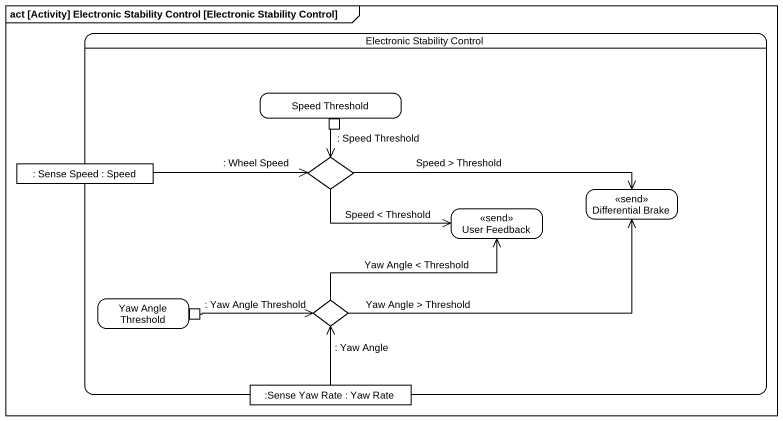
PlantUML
@startuml
mainframe act [Activity] Electronic Stability Control [Electronic Stability Control]
hide empty description
state "Electronic Stability Control" as Electronic_Stability_Control {
  state "Speed Threshold" as Speed_Threshold {
    state ": Speed Threshold" as Speed_Threshold_2 <<outputPin>>
  }
  state ": Sense Speed : Speed" as Sense_Speed <<object>>
  state choice1 <<choice>>
  state "User Feedback" as User_Feedback <<send>>
  state "Differential Brake" as Differential_Brake <<send>>
  state "Yaw Angle Threshold" as Yaw_Angle_Threshold {
    state ": Yaw Angle Threshold" as Yaw_Angle_Threshold_2 <<outputPin>>
  }
  state choice2 <<choice>>
  state ":Sense Yaw Rate : Yaw Rate" as Sense_Yaw_Rate <<object>>
}
Speed_Threshold_2 --> choice1
Sense_Speed -right-> choice1 : : Wheel Speed
choice1 -right-> User_Feedback : Speed < Threshold
choice1 -right-> Differential_Brake : Speed > Threshold
Yaw_Angle_Threshold_2 -right-> choice2
choice2 -right-> User_Feedback : Yaw Angle < Threshold
choice2 -right-> Differential_Brake : Yaw Angle > Threshold
Sense_Yaw_Rate -up-> choice2 : : Yaw Angle
@enduml
